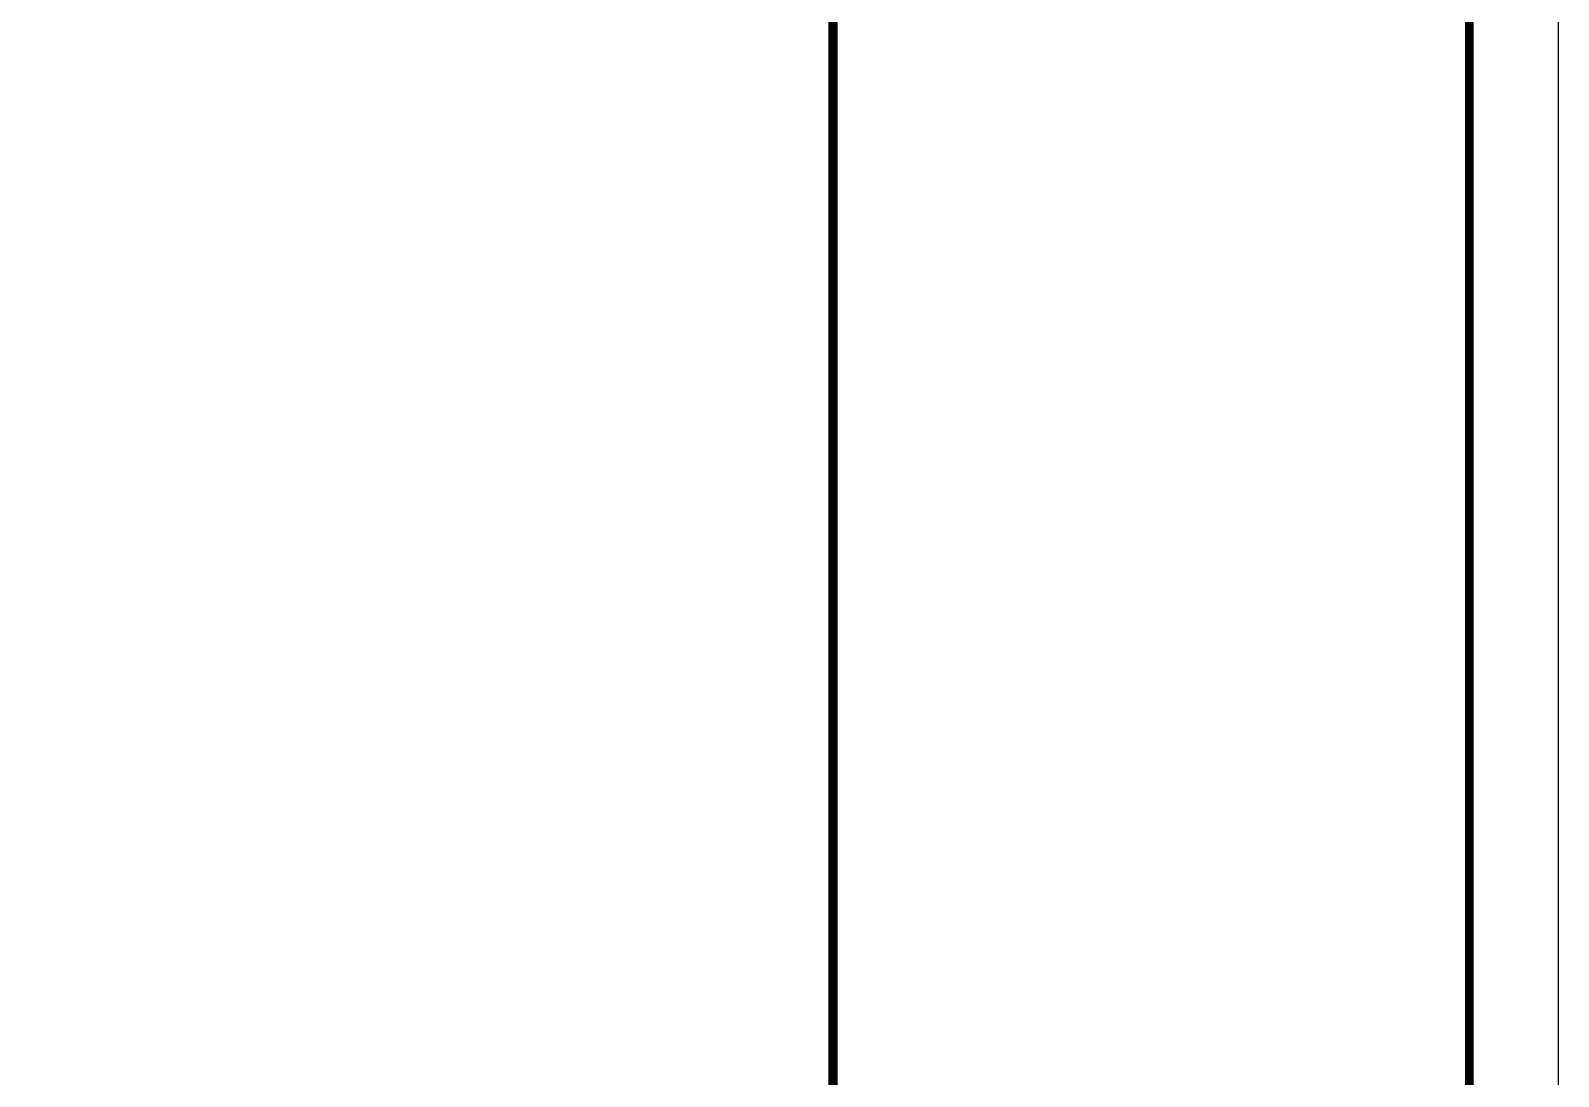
# Model space of a CAD drawing. Extents: x 39560 to 217760, y -140239 to 277665.
# Drawn here: x 127516 to 144660, y 171937 to 183673 of the extents above; entities that cross this region are included whole.
import ezdxf

# ---------------------------------------------------------------- set-up
doc = ezdxf.new("R2010")
doc.units = 0
doc.header["$LTSCALE"] = 1000
doc.header["$MEASUREMENT"] = 0
doc.layers.add('PUB_TITLE', color=4, linetype='Continuous')

# ---------------------------------------------------------------- blocks, each defined once
blk = doc.blocks.new('adasdcxcx')
at = {"layer": 'PUB_TITLE'}
for p, q in [((4656, -7531), (4656, 49869)), ((4656, -7531, 7), (4656, 49869, 7)), ((-2484, 39482), (-2484, 12461)), ((4656, 12461), (4656, 39482))]:
    blk.add_line(p, q, dxfattribs=at)
at = {"layer": 'PUB_TITLE', "const_width": 102, "elevation": 8}
blk.add_lwpolyline([(4656, 39482), (-2484, 39482), (-2484, 12461), (4656, 12461)], dxfattribs=at)

msp = doc.modelspace()

# ---------------------------------------------------------------- linework, layer by layer
at = {"layer": 'PUB_TITLE', "color": 0}
msp.add_lwpolyline([(39559.763, 139360.919), (144659.763, 139360.919), (144659.763, 198760.919), (39559.763, 198760.919)], close=True, dxfattribs=at)
at = {"layer": 'PUB_TITLE', "color": 0, "const_width": 100}
msp.add_lwpolyline([(42059.763, 140360.919), (143659.763, 140360.919), (143659.763, 197760.919), (42059.763, 197760.919)], close=True, dxfattribs=at)

# ---------------------------------------------------------------- block references
msp.add_blockref('adasdcxcx', (139003.723, 147892.38))

doc.saveas('drawing.dxf')
